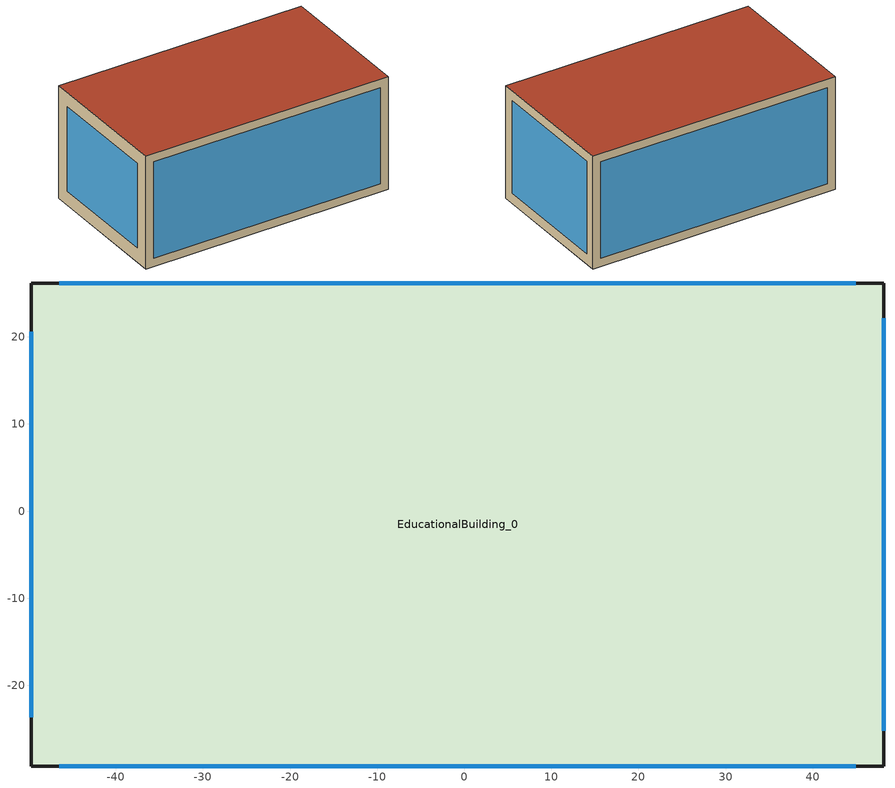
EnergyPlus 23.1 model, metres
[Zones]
EducationalBuilding_0
 floor outside (90.1-2019 Nonresidential CZ 0 Exterior Floor (Mass)): -49.73,-29.26 -49.73,26.18 48.18,26.18 48.18,-29.26 z0
 wall outside (90.1-2019 Nonresidential CZ 0 Exterior Wall (Mass)): -49.73,-29.26 48.18,-29.26 48.18,26.18 -49.73,26.18 -49.73,-29.26 z0:44.83
 window (90.1-2019 Residential CZ 8 Glazing (Metal Framing (Curtain Wall)): -46.51,-29.26 44.96,-29.26 / 44.96,26.18 -46.51,26.18 z3.22:41.61; 48.18,-25.22 48.18,22.14 z4.04:40.78; -49.73,20.61 -49.73,-23.68 z5.58:39.25
 roof outside (90.1-2019 Nonresidential CZ 0 Exterior Roof (Mass)): -49.73,-29.26 48.18,-29.26 48.18,26.18 -49.73,26.18 z44.83
[Site:GroundTemperature:BuildingSurface]
18, 18, 18, 18, 18, 18, 18, 18, 18, 18, 18, 18
[Site:GroundReflectance]
0.2, 0.2, 0.2, 0.2, 0.2, 0.2, 0.2, 0.2, 0.2, 0.2, 0.2, 0.2
[Site:GroundReflectance:SnowModifier]
1, 1
[Site:WeatherStation]
Wind Sensor Height Above Ground {m}=10; Wind Speed Profile Exponent=0.22; Wind Speed Profile Boundary Layer Thickness {m}=370; Air Temperature Sensor Height Above Ground {m}=1.5
[SizingPeriod:WeatherFileConditionType] Use Weather File Daylight Saving Period=No; Use Weather File Rain and Snow Indicators=No
Name | Period Selection | Day Type
Extreme Summer Weather Period for Design | SummerExtreme | SummerDesignDay
Extreme Winter Weather Period for Design | WinterExtreme | WinterDesignDay
[Building]
Building: North Axis {deg}=0; Terrain=Suburbs; Loads Convergence Tolerance Value=0.04; Temperature Convergence Tolerance Value {deltaC}=0.25; Solar Distribution=FullExterior; Maximum Number of Warmup Days=30; Minimum Number of Warmup Days=7
[Construction]
90.1-2019 Nonresidential CZ 0 Exterior Wall (Mass): Stucco_0.025_90.1-2019 Nonresidential CZ 0 Exterior Wall (Mass), Concrete_0.203_90.1-2019 Nonresidential CZ 0 Exterior Wall (Mass), Mineral Wool_0.006340168156952033_90.1-2019 Nonresidential CZ 0 Exterior Wall (Mass), Plaster_0.013_90.1-2019 Nonresidential CZ 0 Exterior Wall (Mass)
90.1-2019 Nonresidential CZ 0 Exterior Floor (Mass): Stucco_0.025_90.1-2019 Nonresidential CZ 0 Exterior Floor (Mass), Mineral Wool_0.005244967487677573_90.1-2019 Nonresidential CZ 0 Exterior Floor (Mass), Concrete_0.102_90.1-2019 Nonresidential CZ 0 Exterior Floor (Mass), Carpet_0.02_90.1-2019 Nonresidential CZ 0 Exterior Floor (Mass)
90.1-2019 Nonresidential CZ 0 Exterior Roof (Mass): Vaporpermeable Felt_0.003_90.1-2019 Nonresidential CZ 0 Exterior Roof (Mass), XPS Board_0.14713995500631277_90.1-2019 Nonresidential CZ 0 Exterior Roof (Mass), Concrete_0.203_90.1-2019 Nonresidential CZ 0 Exterior Roof (Mass), Acoustic Tile_0.005_90.1-2019 Nonresidential CZ 0 Exterior Roof (Mass)
90.1-2019 Residential CZ 8 Glazing (Metal Framing (Curtain Wall): 90.1-2019 Residential CZ 8 Glazing (Metal Framing (Curtain Wall)Window
[Material]
Stucco_0.025_90.1-2019 Nonresidential CZ 0 Exterior Wall (Mass): Roughness=Smooth; @90.1-2019 Nonresidential CZ 0 Exterior Wall (Mass):Stucco-Thickness@ [m]=0.025; @90.1-2019 Nonresidential CZ 0 Exterior Wall (Mass):Stucco-Conductivity@ [W/m-K]=0.72; @90.1-2019 Nonresidential CZ 0 Exterior Wall (Mass):Stucco-Density@ [kg/m3]=1856; @90.1-2019 Nonresidential CZ 0 Exterior Wall (Mass):Stucco-SpecificHeat@ [J/kg-K]=840; @90.1-2019 Nonresidential CZ 0 Exterior Wall (Mass):Stucco-ThermalEmittance@=0.9; @90.1-2019 Nonresidential CZ 0 Exterior Wall (Mass):Stucco-SolarAbsorptance@=0.7; @90.1-2019 Nonresidential CZ 0 Exterior Wall (Mass):Stucco-VisibleAbsorptance@=0.7
Concrete_0.203_90.1-2019 Nonresidential CZ 0 Exterior Wall (Mass): Roughness=Rough; @90.1-2019 Nonresidential CZ 0 Exterior Wall (Mass):Concrete-Thickness@ [m]=0.203; @90.1-2019 Nonresidential CZ 0 Exterior Wall (Mass):Concrete-Conductivity@ [W/m-K]=2; @90.1-2019 Nonresidential CZ 0 Exterior Wall (Mass):Concrete-Density@ [kg/m3]=2400; @90.1-2019 Nonresidential CZ 0 Exterior Wall (Mass):Concrete-SpecificHeat@ [J/kg-K]=950; @90.1-2019 Nonresidential CZ 0 Exterior Wall (Mass):Concrete-ThermalEmittance@=0.9; @90.1-2019 Nonresidential CZ 0 Exterior Wall (Mass):Concrete-SolarAbsorptance@=0.7; @90.1-2019 Nonresidential CZ 0 Exterior Wall (Mass):Concrete-VisibleAbsorptance@=0.7
Mineral Wool_0.006340168156952033_90.1-2019 Nonresidential CZ 0 Exterior Wall (Mass): Roughness=Rough; @90.1-2019 Nonresidential CZ 0 Exterior Wall (Mass):Mineral Wool-Thickness@ [m]=0.00634017; @90.1-2019 Nonresidential CZ 0 Exterior Wall (Mass):Mineral Wool-Conductivity@ [W/m-K]=0.041; @90.1-2019 Nonresidential CZ 0 Exterior Wall (Mass):Mineral Wool-Density@ [kg/m3]=155; @90.1-2019 Nonresidential CZ 0 Exterior Wall (Mass):Mineral Wool-SpecificHeat@ [J/kg-K]=1130; @90.1-2019 Nonresidential CZ 0 Exterior Wall (Mass):Mineral Wool-ThermalEmittance@=0.9; @90.1-2019 Nonresidential CZ 0 Exterior Wall (Mass):Mineral Wool-SolarAbsorptance@=0.7; @90.1-2019 Nonresidential CZ 0 Exterior Wall (Mass):Mineral Wool-VisibleAbsorptance@=0.7
Plaster_0.013_90.1-2019 Nonresidential CZ 0 Exterior Wall (Mass): Roughness=Rough; @90.1-2019 Nonresidential CZ 0 Exterior Wall (Mass):Plaster-Thickness@ [m]=0.013; @90.1-2019 Nonresidential CZ 0 Exterior Wall (Mass):Plaster-Conductivity@ [W/m-K]=1; @90.1-2019 Nonresidential CZ 0 Exterior Wall (Mass):Plaster-Density@ [kg/m3]=2000; @90.1-2019 Nonresidential CZ 0 Exterior Wall (Mass):Plaster-SpecificHeat@ [J/kg-K]=1130; @90.1-2019 Nonresidential CZ 0 Exterior Wall (Mass):Plaster-ThermalEmittance@=0.9; @90.1-2019 Nonresidential CZ 0 Exterior Wall (Mass):Plaster-SolarAbsorptance@=0.7; @90.1-2019 Nonresidential CZ 0 Exterior Wall (Mass):Plaster-VisibleAbsorptance@=0.7
Stucco_0.025_90.1-2019 Nonresidential CZ 0 Exterior Floor (Mass): Roughness=Smooth; @90.1-2019 Nonresidential CZ 0 Exterior Floor (Mass):Stucco-Thickness@ [m]=0.025; @90.1-2019 Nonresidential CZ 0 Exterior Floor (Mass):Stucco-Conductivity@ [W/m-K]=0.72; @90.1-2019 Nonresidential CZ 0 Exterior Floor (Mass):Stucco-Density@ [kg/m3]=1856; @90.1-2019 Nonresidential CZ 0 Exterior Floor (Mass):Stucco-SpecificHeat@ [J/kg-K]=840; @90.1-2019 Nonresidential CZ 0 Exterior Floor (Mass):Stucco-ThermalEmittance@=0.9; @90.1-2019 Nonresidential CZ 0 Exterior Floor (Mass):Stucco-SolarAbsorptance@=0.7; @90.1-2019 Nonresidential CZ 0 Exterior Floor (Mass):Stucco-VisibleAbsorptance@=0.7
Mineral Wool_0.005244967487677573_90.1-2019 Nonresidential CZ 0 Exterior Floor (Mass): Roughness=Rough; @90.1-2019 Nonresidential CZ 0 Exterior Floor (Mass):Mineral Wool-Thickness@ [m]=0.00524497; @90.1-2019 Nonresidential CZ 0 Exterior Floor (Mass):Mineral Wool-Conductivity@ [W/m-K]=0.041; @90.1-2019 Nonresidential CZ 0 Exterior Floor (Mass):Mineral Wool-Density@ [kg/m3]=155; @90.1-2019 Nonresidential CZ 0 Exterior Floor (Mass):Mineral Wool-SpecificHeat@ [J/kg-K]=1130; @90.1-2019 Nonresidential CZ 0 Exterior Floor (Mass):Mineral Wool-ThermalEmittance@=0.9; @90.1-2019 Nonresidential CZ 0 Exterior Floor (Mass):Mineral Wool-SolarAbsorptance@=0.7; @90.1-2019 Nonresidential CZ 0 Exterior Floor (Mass):Mineral Wool-VisibleAbsorptance@=0.7
Concrete_0.102_90.1-2019 Nonresidential CZ 0 Exterior Floor (Mass): Roughness=Rough; @90.1-2019 Nonresidential CZ 0 Exterior Floor (Mass):Concrete-Thickness@ [m]=0.102; @90.1-2019 Nonresidential CZ 0 Exterior Floor (Mass):Concrete-Conductivity@ [W/m-K]=2; @90.1-2019 Nonresidential CZ 0 Exterior Floor (Mass):Concrete-Density@ [kg/m3]=2400; @90.1-2019 Nonresidential CZ 0 Exterior Floor (Mass):Concrete-SpecificHeat@ [J/kg-K]=950; @90.1-2019 Nonresidential CZ 0 Exterior Floor (Mass):Concrete-ThermalEmittance@=0.9; @90.1-2019 Nonresidential CZ 0 Exterior Floor (Mass):Concrete-SolarAbsorptance@=0.7; @90.1-2019 Nonresidential CZ 0 Exterior Floor (Mass):Concrete-VisibleAbsorptance@=0.7
Carpet_0.02_90.1-2019 Nonresidential CZ 0 Exterior Floor (Mass): Roughness=MediumRough; @90.1-2019 Nonresidential CZ 0 Exterior Floor (Mass):Carpet-Thickness@ [m]=0.02; @90.1-2019 Nonresidential CZ 0 Exterior Floor (Mass):Carpet-Conductivity@ [W/m-K]=0.06; @90.1-2019 Nonresidential CZ 0 Exterior Floor (Mass):Carpet-Density@ [kg/m3]=288; @90.1-2019 Nonresidential CZ 0 Exterior Floor (Mass):Carpet-SpecificHeat@ [J/kg-K]=1380; @90.1-2019 Nonresidential CZ 0 Exterior Floor (Mass):Carpet-ThermalEmittance@=0.9; @90.1-2019 Nonresidential CZ 0 Exterior Floor (Mass):Carpet-SolarAbsorptance@=0.7; @90.1-2019 Nonresidential CZ 0 Exterior Floor (Mass):Carpet-VisibleAbsorptance@=0.7
Vaporpermeable Felt_0.003_90.1-2019 Nonresidential CZ 0 Exterior Roof (Mass): Roughness=Rough; @90.1-2019 Nonresidential CZ 0 Exterior Roof (Mass):Vaporpermeable Felt-Thickness@ [m]=0.003; @90.1-2019 Nonresidential CZ 0 Exterior Roof (Mass):Vaporpermeable Felt-Conductivity@ [W/m-K]=0.909091; @90.1-2019 Nonresidential CZ 0 Exterior Roof (Mass):Vaporpermeable Felt-Density@ [kg/m3]=0.5; @90.1-2019 Nonresidential CZ 0 Exterior Roof (Mass):Vaporpermeable Felt-SpecificHeat@ [J/kg-K]=1800; @90.1-2019 Nonresidential CZ 0 Exterior Roof (Mass):Vaporpermeable Felt-ThermalEmittance@=0.9; @90.1-2019 Nonresidential CZ 0 Exterior Roof (Mass):Vaporpermeable Felt-SolarAbsorptance@=0.7; @90.1-2019 Nonresidential CZ 0 Exterior Roof (Mass):Vaporpermeable Felt-VisibleAbsorptance@=0.7
XPS Board_0.14713995500631277_90.1-2019 Nonresidential CZ 0 Exterior Roof (Mass): Roughness=Rough; @90.1-2019 Nonresidential CZ 0 Exterior Roof (Mass):XPS Board-Thickness@ [m]=0.14714; @90.1-2019 Nonresidential CZ 0 Exterior Roof (Mass):XPS Board-Conductivity@ [W/m-K]=0.034; @90.1-2019 Nonresidential CZ 0 Exterior Roof (Mass):XPS Board-Density@ [kg/m3]=35; @90.1-2019 Nonresidential CZ 0 Exterior Roof (Mass):XPS Board-SpecificHeat@ [J/kg-K]=1400; @90.1-2019 Nonresidential CZ 0 Exterior Roof (Mass):XPS Board-ThermalEmittance@=0.9; @90.1-2019 Nonresidential CZ 0 Exterior Roof (Mass):XPS Board-SolarAbsorptance@=0.7; @90.1-2019 Nonresidential CZ 0 Exterior Roof (Mass):XPS Board-VisibleAbsorptance@=0.7
Concrete_0.203_90.1-2019 Nonresidential CZ 0 Exterior Roof (Mass): Roughness=Rough; @90.1-2019 Nonresidential CZ 0 Exterior Roof (Mass):Concrete-Thickness@ [m]=0.203; @90.1-2019 Nonresidential CZ 0 Exterior Roof (Mass):Concrete-Conductivity@ [W/m-K]=2; @90.1-2019 Nonresidential CZ 0 Exterior Roof (Mass):Concrete-Density@ [kg/m3]=2400; @90.1-2019 Nonresidential CZ 0 Exterior Roof (Mass):Concrete-SpecificHeat@ [J/kg-K]=950; @90.1-2019 Nonresidential CZ 0 Exterior Roof (Mass):Concrete-ThermalEmittance@=0.9; @90.1-2019 Nonresidential CZ 0 Exterior Roof (Mass):Concrete-SolarAbsorptance@=0.7; @90.1-2019 Nonresidential CZ 0 Exterior Roof (Mass):Concrete-VisibleAbsorptance@=0.7
Acoustic Tile_0.005_90.1-2019 Nonresidential CZ 0 Exterior Roof (Mass): Roughness=MediumSmooth; @90.1-2019 Nonresidential CZ 0 Exterior Roof (Mass):Acoustic Tile-Thickness@ [m]=0.005; @90.1-2019 Nonresidential CZ 0 Exterior Roof (Mass):Acoustic Tile-Conductivity@ [W/m-K]=0.06; @90.1-2019 Nonresidential CZ 0 Exterior Roof (Mass):Acoustic Tile-Density@ [kg/m3]=368; @90.1-2019 Nonresidential CZ 0 Exterior Roof (Mass):Acoustic Tile-SpecificHeat@ [J/kg-K]=590; @90.1-2019 Nonresidential CZ 0 Exterior Roof (Mass):Acoustic Tile-ThermalEmittance@=0.9; @90.1-2019 Nonresidential CZ 0 Exterior Roof (Mass):Acoustic Tile-SolarAbsorptance@=0.7; @90.1-2019 Nonresidential CZ 0 Exterior Roof (Mass):Acoustic Tile-VisibleAbsorptance@=0.7
[WindowMaterial:SimpleGlazingSystem]
90.1-2019 Residential CZ 8 Glazing (Metal Framing (Curtain Wall)Window: @90.1-2019 Residential CZ 8 Glazing (Metal Framing (Curtain Wall)-UValue@=1.47635; @90.1-2019 Residential CZ 8 Glazing (Metal Framing (Curtain Wall)-SolarHeatGainCoefficient@=0.4; @90.1-2019 Residential CZ 8 Glazing (Metal Framing (Curtain Wall)-VisibleTransmittance@=0.44
[WindowMaterial:Shade] Solar Reflectance=0.69; Visible reflectance=0.69; Thermal Hemispherical Emissivity=0.9; Infrared Transmittance=0; Top opening multiplier=1; Bottom opening multiplier=1; Left-side opening multiplier=1; Right-side opening multiplier=1; Air flow permeability=0
EducationalBuilding_0:f0:w0_Shade: @EducationalBuilding_0:f0:w0-ShadingSystemTransmittanceSolar@=0.3; @EducationalBuilding_0:f0:w0-ShadingSystemTransmittanceVisible@=0.3; @EducationalBuilding_0:f0:w0-ShadingThickness@ [m]=0.003; @EducationalBuilding_0:f0:w0-ShadingConductivity@ [W/m-K]=0.1; @EducationalBuilding_0:f0:w0-ShadeGlassDistance@ [m]=0.05
EducationalBuilding_0:f1:w0_Shade: @EducationalBuilding_0:f1:w0-ShadingSystemTransmittanceSolar@=0.3; @EducationalBuilding_0:f1:w0-ShadingSystemTransmittanceVisible@=0.3; @EducationalBuilding_0:f1:w0-ShadingThickness@ [m]=0.003; @EducationalBuilding_0:f1:w0-ShadingConductivity@ [W/m-K]=0.1; @EducationalBuilding_0:f1:w0-ShadeGlassDistance@ [m]=0.05
EducationalBuilding_0:f2:w0_Shade: @EducationalBuilding_0:f2:w0-ShadingSystemTransmittanceSolar@=0.3; @EducationalBuilding_0:f2:w0-ShadingSystemTransmittanceVisible@=0.3; @EducationalBuilding_0:f2:w0-ShadingThickness@ [m]=0.003; @EducationalBuilding_0:f2:w0-ShadingConductivity@ [W/m-K]=0.1; @EducationalBuilding_0:f2:w0-ShadeGlassDistance@ [m]=0.05
EducationalBuilding_0:f3:w0_Shade: @EducationalBuilding_0:f3:w0-ShadingSystemTransmittanceSolar@=0.3; @EducationalBuilding_0:f3:w0-ShadingSystemTransmittanceVisible@=0.3; @EducationalBuilding_0:f3:w0-ShadingThickness@ [m]=0.003; @EducationalBuilding_0:f3:w0-ShadingConductivity@ [W/m-K]=0.1; @EducationalBuilding_0:f3:w0-ShadeGlassDistance@ [m]=0.05
[EnergyManagementSystem:Sensor] Output:Variable Index Key=Environment
Name | Output:Variable
OutdoorTemp | Site Outdoor Air Drybulb Temperature
OutdoorRelHumid | Site Outdoor Air Relative Humidity
[Zone]
EducationalBuilding_0: Rotation [deg]=0; Type=1; Multiplier=1; Volume [m3]=243364; Area [m2]=5429.08; Zone Inside Convection Algorithm=TARP; Zone Outside Convection Algorithm=DOE-2
[People]
People EducationalBuilding_0: Zone or ZoneList=EducationalBuilding_0; OccupancySchedule=8am-6pm Weekdays; Number of People Calculation Method=People/Area; PeopleDensity [person/m2]=0.2; Fraction Radiant=0.3; Sensible Heat Fraction=AUTOCALCULATE; Activity Level Schedule=EducationalBuilding_0PeopleActivity; Carbon Dioxide Generation Rate [m3/s-W]=3.82E-08; Enable ASHRAE 55 Comfort Warnings=No; Mean Radiant Temperature Calculation Type=ZoneAveraged; Work Efficiency Schedule=EducationalBuilding_0WorkEfficiency; Clothing Insulation Calculation Method=DynamicClothingModelASHRAE55; Air Velocity Schedule=AirSpeed 0; Thermal Comfort Model 1 Type=AdaptiveASH55; Thermal Comfort Model 2 Type=Pierce; Thermal Comfort Model 3 Type=Fanger
[ElectricEquipment]
EducationalBuilding_0 Equipment: Zone or ZoneList=EducationalBuilding_0; EquipmentAvailibilitySchedule=NECB-D-Electric-Equipment; Design Level Calculation Method=Watts/Area; EquipmentPowerDensity [W/m2]=15; Fraction Latent=0; Fraction Radiant=.2; Fraction Lost=0
[Lights]
EducationalBuilding_0 General lighting: Zone or ZoneList=EducationalBuilding_0; LightsAvailibilitySchedule=NECB-D-Lighting; Design Level Calculation Method=Watts/Area; LightingPowerDensity [W/m2]=11; Return Air Fraction=0; Fraction Radiant=.42; Fraction Visible=.18; Fraction Replaceable=1
[Daylighting:Controls]
EducationalBuilding_0_DaylCtrl: Zone=EducationalBuilding_0; Daylighting Method=SplitFlux; @EducationalBuilding_0-LightsAvailibilitySchedule@=NECB-D-Lighting; Lighting control type { 1 = continuous,2 = stepped,3 = continuous / off}=Stepped; Minimum Input Power Fraction for Continuous Dimming Control=0.1; Minimum Light Output Fraction for Continuous Dimming Control=0.1; Number of Stepped Control Steps=3; Probability Lighting will be Reset When Needed in Manual Stepped Control=1; Maximum Allowable Discomfort Glare Index=22; Daylighting Reference Point 1=EducationalBuilding_0_DaylCtrlRefPt1; Fraction of Zone Controlled by Reference Point 1=1; @EducationalBuilding_0-IlluminanceSetpoint@ [lux at Reference Point 1]=500
[ZoneInfiltration:DesignFlowRate]
EducationalBuilding_0Infiltration: Zone or ZoneList=EducationalBuilding_0; Schedule=On; Design Flow Rate Calculation Method=Flow/ExteriorArea; Flow per Exterior Surface Area [m3/s-m2]=0.00102413; @EducationalBuilding_0-InfiltrationConstantCoefficient@=1; @EducationalBuilding_0-InfiltrationTemperatureCoefficient@=0; @EducationalBuilding_0-InfiltrationWindVelocityCoefficient@=0; @EducationalBuilding_0-InfiltrationWindVelocitySquaredCoefficient@=0
[WindowShadingControl] Zone=EducationalBuilding_0; Shading type=ExteriorShade; Shading control is scheduled=Yes; Glare control is active=No; Type of slat angle control=FixedSlatAngle; Setpoint 2=0; Daylighting Control Object=EducationalBuilding_0_DaylCtrl; Multiple Surface Control Type=Sequential
EducationalBuilding_0:f0:w0_ShadingControl: @EducationalBuilding_0:f0:w0-ShadingControlType@=OnIfHighSolarOnWindow; @EducationalBuilding_0:f0:w0-ShadingSystemAvailibilitySchedule@=AllOn; @EducationalBuilding_0:f0:w0-ShadingSystemSetPoint@=130; Material name of shading device=EducationalBuilding_0:f0:w0_Shade; Fenestration Surface 1=EducationalBuilding_0:f0:w0
EducationalBuilding_0:f1:w0_ShadingControl: Material name of shading device=EducationalBuilding_0:f1:w0_Shade; Fenestration Surface 1=EducationalBuilding_0:f1:w0; @EducationalBuilding_0:f1:w0-ShadingControlType@=OnIfHighSolarOnWindow; @EducationalBuilding_0:f1:w0-ShadingSystemAvailibilitySchedule@=AllOn; @EducationalBuilding_0:f1:w0-ShadingSystemSetPoint@=130
EducationalBuilding_0:f2:w0_ShadingControl: Material name of shading device=EducationalBuilding_0:f2:w0_Shade; Fenestration Surface 1=EducationalBuilding_0:f2:w0; @EducationalBuilding_0:f2:w0-ShadingControlType@=OnIfHighSolarOnWindow; @EducationalBuilding_0:f2:w0-ShadingSystemAvailibilitySchedule@=AllOn; @EducationalBuilding_0:f2:w0-ShadingSystemSetPoint@=130
EducationalBuilding_0:f3:w0_ShadingControl: Material name of shading device=EducationalBuilding_0:f3:w0_Shade; Fenestration Surface 1=EducationalBuilding_0:f3:w0; @EducationalBuilding_0:f3:w0-ShadingControlType@=OnIfHighSolarOnWindow; @EducationalBuilding_0:f3:w0-ShadingSystemAvailibilitySchedule@=AllOn; @EducationalBuilding_0:f3:w0-ShadingSystemSetPoint@=130
[Zone equipment]
EducationalBuilding_0: EducationalBuilding_0 Ideal Loads Air
[ZoneHVAC:IdealLoadsAirSystem]
EducationalBuilding_0 Ideal Loads Air: Maximum Heating Supply Air Temperature {C}=35; Minimum Cooling Supply Air Temperature {C}=12; Maximum Heating Supply Air Humidity Ratio {kgWater/kgDryAir}=0.01; Minimum Cooling Supply Air Humidity Ratio {kgWater/kgDryAir}=0.008; Heating Limit=LimitFlowRateAndCapacity; MaximumHeatingAirFlowRate [m3/s]=Autosize; MaximumSensibleHeatingCapacity [W]=Autosize; Cooling Limit=LimitFlowRateAndCapacity; MaximumCoolingAirFlowRate [m3/s]=Autosize; MaximumTotalCoolingCapacity [W]=Autosize; HeatingAvailabilitySchedule=Off; CoolingAvailabilitySchedule=AllOn; Dehumidification Control Type=Humidistat; Humidification Control Type=Humidistat; Design Specification Outdoor Air Object=EducationalBuilding_0MinFreshAir; Demand Controlled Ventilation Type=OccupancySchedule; Outdoor Air Economizer Type=NoEconomizer; Heat Recovery Type=None; SensibleHeatRecoveryEffectiveness=0.7; LatentHeatRecoveryEffectiveness=0.65
[Sizing:Zone]
EducationalBuilding_0: Zone Cooling Design Supply Air Temperature Input Method=SupplyAirTemperature; Zone Cooling Design Supply Air Temperature {C}=12; Zone Heating Design Supply Air Temperature Input Method=SupplyAirTemperature; Zone Heating Design Supply Air Temperature {C}=35; Zone Cooling Design Supply Air Humidity Ratio {kgWater/kgDryAir}=0.009; Zone Heating Design Supply Air Humidity Ratio {kgWater/kgDryAir}=0.004; Design Specification Outdoor Air Object=EducationalBuilding_0MinFreshAir; Zone Heating Sizing Factor=1.15; Zone Cooling Sizing Factor=1.15; Cooling Design Air Flow Method=DesignDay; Heating Design Air Flow Method=DesignDay
[ZoneControl:Thermostat]
EducationalBuilding_0 Thermostat: Zone or ZoneList=EducationalBuilding_0; Control Type Schedule=EducationalBuilding_0_ZoneControlTypeSched; Control 1=Dual Setpoint - Zone EducationalBuilding_0
[ThermostatSetpoint:DualSetpoint]
Dual Setpoint - Zone EducationalBuilding_0: Heating Setpoint Temperature Schedule=EducationalBuilding_0Heating_SP_Sch; Cooling Setpoint Temperature Schedule=EducationalBuilding_0Cooling_SP_Sch
[DesignSpecification:OutdoorAir]
EducationalBuilding_0MinFreshAir: Outdoor Air Method=Sum; @EducationalBuilding_0-MinFreshAirPerson@ [m3/s-person]=0.01; @EducationalBuilding_0-MinFreshAirArea@ [m3/s-m2]=0.000304802; MechVentSchedule=AllOn
[Schedule:Constant]
On; AllOn: 1
Off; AirSpeed 0: 0
EducationalBuilding_0PeopleActivity: Any Number, 125.28
EducationalBuilding_0WorkEfficiency: Any Number, 0
EducationalBuilding_0Heating_SP_Sch: 22.5
EducationalBuilding_0Cooling_SP_Sch: 25.5
EducationalBuilding_0_ZoneControlTypeSched: 4
[Schedule:Day:Hourly]
7a6b3b01-0a78-4130-827f-2925af7103cd: Fraction, 0, 0, 0, 0, 0, 0, 0, 0, 0, 0, 0, 0, 0, 0, 0, 0, 0, 0, 0, 0, 0, 0, 0, 0
e32398b0-b9d1-41ea-9d22-7d7a1fe36ea4: Fraction, 0, 0, 0, 0, 0, 0, 0, 0, 1, 1, 1, 1, 1, 1, 1, 1, 1, 1, 0, 0, 0, 0, 0, 0
79f6dca9-5fe9-478a-bde9-12d42f6e605d: Fraction, 0.05, 0.05, 0.05, 0.05, 0.05, 0.05, 0.05, 0.05, 0.05, 0.05, 0.05, 0.05, 0.05, 0.05, 0.05, 0.05, 0.05, 0.05, 0.05, 0.05, 0.05, 0.05, 0.05, 0.05
03f89016-f015-4308-9cd2-91c3df1526ea: Fraction, 0.05, 0.05, 0.05, 0.05, 0.05, 0.05, 0.05, 0.05, 0.3, 0.9, 0.9, 0.9, 0.9, 0.9, 0.9, 0.9, 0.7, 0.5, 0.5, 0.7, 0.7, 0.7, 0.3, 0.05
[Schedule:Year]
8am-6pm Weekdays: Fraction, 8am-6pm Weekdays_0, 1, 1, 12, 31
NECB-D-Lighting: Fraction, NECB-D-Lighting_0, 1, 1, 1, 7, NECB-D-Lighting_1, 1, 8, 1, 14, NECB-D-Lighting_2, 1, 15, 1, 21, NECB-D-Lighting_3, 1, 22, 1, 28, NECB-D-Lighting_4, 1, 29, 2, 4, NECB-D-Lighting_5, 2, 5, 2, 11, NECB-D-Lighting_6, 2, 12, 2, 18, NECB-D-Lighting_7, 2, 19, 2, 25, NECB-D-Lighting_8, 2, 26, 3, 4, NECB-D-Lighting_9, 3, 5, 3, 11, NECB-D-Lighting_10, 3, 12, 3, 18, NECB-D-Lighting_11, 3, 19, 3, 25, NECB-D-Lighting_12, 3, 26, 4, 1, NECB-D-Lighting_13, 4, 2, 4, 8, NECB-D-Lighting_14, 4, 9, 4, 15, NECB-D-Lighting_15, 4, 16, 4, 22, NECB-D-Lighting_16, 4, 23, 4, 29, NECB-D-Lighting_17, 4, 30, 5, 6, NECB-D-Lighting_18, 5, 7, 5, 13, NECB-D-Lighting_19, 5, 14, 5, 20, NECB-D-Lighting_20, 5, 21, 5, 27, NECB-D-Lighting_21, 5, 28, 6, 3, NECB-D-Lighting_22, 6, 4, 6, 10, NECB-D-Lighting_23, 6, 11, 6, 17, NECB-D-Lighting_24, 6, 18, 6, 24, NECB-D-Lighting_25, 6, 25, 7, 1, NECB-D-Lighting_26, 7, 2, 7, 8, NECB-D-Lighting_27, 7, 9, 7, 15, NECB-D-Lighting_28, 7, 16, 7, 22, NECB-D-Lighting_29, 7, 23, 7, 29, NECB-D-Lighting_30, 7, 30, 8, 5, NECB-D-Lighting_31, 8, 6, 8, 12, NECB-D-Lighting_32, 8, 13, 8, 19, NECB-D-Lighting_33, 8, 20, 8, 26, NECB-D-Lighting_34, 8, 27, 9, 2, NECB-D-Lighting_35, 9, 3, 9, 9, NECB-D-Lighting_36, 9, 10, 9, 16, NECB-D-Lighting_37, 9, 17, 9, 23, NECB-D-Lighting_38, 9, 24, 9, 30, NECB-D-Lighting_39, 10, 1, 10, 7, NECB-D-Lighting_40, 10, 8, 10, 14, NECB-D-Lighting_41, 10, 15, 10, 21, NECB-D-Lighting_42, 10, 22, 10, 28, NECB-D-Lighting_43, 10, 29, 11, 4, NECB-D-Lighting_44, 11, 5, 11, 11, NECB-D-Lighting_45, 11, 12, 11, 18, NECB-D-Lighting_46, 11, 19, 11, 25, NECB-D-Lighting_47, 11, 26, 12, 2, NECB-D-Lighting_48, 12, 3, 12, 9, NECB-D-Lighting_49, 12, 10, 12, 16, NECB-D-Lighting_50, 12, 17, 12, 23, NECB-D-Lighting_51, 12, 24, 12, 30, NECB-D-Lighting_52, 12, 31, 12, 31
NECB-D-Electric-Equipment: Fraction, NECB-D-Electric-Equipment_0, 1, 1, 1, 7, NECB-D-Electric-Equipment_1, 1, 8, 1, 14, NECB-D-Electric-Equipment_2, 1, 15, 1, 21, NECB-D-Electric-Equipment_3, 1, 22, 1, 28, NECB-D-Electric-Equipment_4, 1, 29, 2, 4, NECB-D-Electric-Equipment_5, 2, 5, 2, 11, NECB-D-Electric-Equipment_6, 2, 12, 2, 18, NECB-D-Electric-Equipment_7, 2, 19, 2, 25, NECB-D-Electric-Equipment_8, 2, 26, 3, 4, NECB-D-Electric-Equipment_9, 3, 5, 3, 11, NECB-D-Electric-Equipment_10, 3, 12, 3, 18, NECB-D-Electric-Equipment_11, 3, 19, 3, 25, NECB-D-Electric-Equipment_12, 3, 26, 4, 1, NECB-D-Electric-Equipment_13, 4, 2, 4, 8, NECB-D-Electric-Equipment_14, 4, 9, 4, 15, NECB-D-Electric-Equipment_15, 4, 16, 4, 22, NECB-D-Electric-Equipment_16, 4, 23, 4, 29, NECB-D-Electric-Equipment_17, 4, 30, 5, 6, NECB-D-Electric-Equipment_18, 5, 7, 5, 13, NECB-D-Electric-Equipment_19, 5, 14, 5, 20, NECB-D-Electric-Equipment_20, 5, 21, 5, 27, NECB-D-Electric-Equipment_21, 5, 28, 6, 3, NECB-D-Electric-Equipment_22, 6, 4, 6, 10, NECB-D-Electric-Equipment_23, 6, 11, 6, 17, NECB-D-Electric-Equipment_24, 6, 18, 6, 24, NECB-D-Electric-Equipment_25, 6, 25, 7, 1, NECB-D-Electric-Equipment_26, 7, 2, 7, 8, NECB-D-Electric-Equipment_27, 7, 9, 7, 15, NECB-D-Electric-Equipment_28, 7, 16, 7, 22, NECB-D-Electric-Equipment_29, 7, 23, 7, 29, NECB-D-Electric-Equipment_30, 7, 30, 8, 5, NECB-D-Electric-Equipment_31, 8, 6, 8, 12, NECB-D-Electric-Equipment_32, 8, 13, 8, 19, NECB-D-Electric-Equipment_33, 8, 20, 8, 26, NECB-D-Electric-Equipment_34, 8, 27, 9, 2, NECB-D-Electric-Equipment_35, 9, 3, 9, 9, NECB-D-Electric-Equipment_36, 9, 10, 9, 16, NECB-D-Electric-Equipment_37, 9, 17, 9, 23, NECB-D-Electric-Equipment_38, 9, 24, 9, 30, NECB-D-Electric-Equipment_39, 10, 1, 10, 7, NECB-D-Electric-Equipment_40, 10, 8, 10, 14, NECB-D-Electric-Equipment_41, 10, 15, 10, 21, NECB-D-Electric-Equipment_42, 10, 22, 10, 28, NECB-D-Electric-Equipment_43, 10, 29, 11, 4, NECB-D-Electric-Equipment_44, 11, 5, 11, 11, NECB-D-Electric-Equipment_45, 11, 12, 11, 18, NECB-D-Electric-Equipment_46, 11, 19, 11, 25, NECB-D-Electric-Equipment_47, 11, 26, 12, 2, NECB-D-Electric-Equipment_48, 12, 3, 12, 9, NECB-D-Electric-Equipment_49, 12, 10, 12, 16, NECB-D-Electric-Equipment_50, 12, 17, 12, 23, NECB-D-Electric-Equipment_51, 12, 24, 12, 30, NECB-D-Electric-Equipment_52, 12, 31, 12, 31
[Schedule:Week:Daily]
8am-6pm Weekdays_0: 7a6b3b01-0a78-4130-827f-2925af7103cd, e32398b0-b9d1-41ea-9d22-7d7a1fe36ea4, e32398b0-b9d1-41ea-9d22-7d7a1fe36ea4, e32398b0-b9d1-41ea-9d22-7d7a1fe36ea4, e32398b0-b9d1-41ea-9d22-7d7a1fe36ea4, e32398b0-b9d1-41ea-9d22-7d7a1fe36ea4, 7a6b3b01-0a78-4130-827f-2925af7103cd, 7a6b3b01-0a78-4130-827f-2925af7103cd, 7a6b3b01-0a78-4130-827f-2925af7103cd, 7a6b3b01-0a78-4130-827f-2925af7103cd, 7a6b3b01-0a78-4130-827f-2925af7103cd, 7a6b3b01-0a78-4130-827f-2925af7103cd
NECB-D-Lighting_0; NECB-D-Lighting_1; NECB-D-Lighting_2; NECB-D-Lighting_3; NECB-D-Lighting_4; NECB-D-Lighting_5; NECB-D-Lighting_6; NECB-D-Lighting_7; NECB-D-Lighting_8; NECB-D-Lighting_9; NECB-D-Lighting_10; NECB-D-Lighting_11; NECB-D-Lighting_12; NECB-D-Lighting_13; NECB-D-Lighting_14; NECB-D-Lighting_15; NECB-D-Lighting_16; NECB-D-Lighting_17; NECB-D-Lighting_18; NECB-D-Lighting_19; NECB-D-Lighting_20; NECB-D-Lighting_21; NECB-D-Lighting_22; NECB-D-Lighting_23; NECB-D-Lighting_24; NECB-D-Lighting_25; NECB-D-Lighting_26; NECB-D-Lighting_27; NECB-D-Lighting_28; NECB-D-Lighting_29; NECB-D-Lighting_30; NECB-D-Lighting_31; NECB-D-Lighting_32; NECB-D-Lighting_33; NECB-D-Lighting_34; NECB-D-Lighting_35; NECB-D-Lighting_36; NECB-D-Lighting_37; NECB-D-Lighting_38; NECB-D-Lighting_39; NECB-D-Lighting_40; NECB-D-Lighting_41; NECB-D-Lighting_42; NECB-D-Lighting_43; NECB-D-Lighting_44; NECB-D-Lighting_45; NECB-D-Lighting_46; NECB-D-Lighting_47; NECB-D-Lighting_48; NECB-D-Lighting_49; NECB-D-Lighting_50; NECB-D-Lighting_51; NECB-D-Electric-Equipment_0; NECB-D-Electric-Equipment_1; NECB-D-Electric-Equipment_2; NECB-D-Electric-Equipment_3; NECB-D-Electric-Equipment_4; NECB-D-Electric-Equipment_5; NECB-D-Electric-Equipment_6; NECB-D-Electric-Equipment_7; NECB-D-Electric-Equipment_8; NECB-D-Electric-Equipment_9; NECB-D-Electric-Equipment_10; NECB-D-Electric-Equipment_11; NECB-D-Electric-Equipment_12; NECB-D-Electric-Equipment_13; NECB-D-Electric-Equipment_14; NECB-D-Electric-Equipment_15; NECB-D-Electric-Equipment_16; NECB-D-Electric-Equipment_17; NECB-D-Electric-Equipment_18; NECB-D-Electric-Equipment_19; NECB-D-Electric-Equipment_20; NECB-D-Electric-Equipment_21; NECB-D-Electric-Equipment_22; NECB-D-Electric-Equipment_23; NECB-D-Electric-Equipment_24; NECB-D-Electric-Equipment_25; NECB-D-Electric-Equipment_26; NECB-D-Electric-Equipment_27; NECB-D-Electric-Equipment_28; NECB-D-Electric-Equipment_29; NECB-D-Electric-Equipment_30; NECB-D-Electric-Equipment_31; NECB-D-Electric-Equipment_32; NECB-D-Electric-Equipment_33; NECB-D-Electric-Equipment_34; NECB-D-Electric-Equipment_35; NECB-D-Electric-Equipment_36; NECB-D-Electric-Equipment_37; NECB-D-Electric-Equipment_38; NECB-D-Electric-Equipment_39; NECB-D-Electric-Equipment_40; NECB-D-Electric-Equipment_41; NECB-D-Electric-Equipment_42; NECB-D-Electric-Equipment_43; NECB-D-Electric-Equipment_44; NECB-D-Electric-Equipment_45; NECB-D-Electric-Equipment_46; NECB-D-Electric-Equipment_47; NECB-D-Electric-Equipment_48; NECB-D-Electric-Equipment_49; NECB-D-Electric-Equipment_50; NECB-D-Electric-Equipment_51: 79f6dca9-5fe9-478a-bde9-12d42f6e605d, 03f89016-f015-4308-9cd2-91c3df1526ea, 03f89016-f015-4308-9cd2-91c3df1526ea, 03f89016-f015-4308-9cd2-91c3df1526ea, 03f89016-f015-4308-9cd2-91c3df1526ea, 03f89016-f015-4308-9cd2-91c3df1526ea, 79f6dca9-5fe9-478a-bde9-12d42f6e605d, 79f6dca9-5fe9-478a-bde9-12d42f6e605d, 79f6dca9-5fe9-478a-bde9-12d42f6e605d, 79f6dca9-5fe9-478a-bde9-12d42f6e605d, 79f6dca9-5fe9-478a-bde9-12d42f6e605d, 79f6dca9-5fe9-478a-bde9-12d42f6e605d
NECB-D-Lighting_52; NECB-D-Electric-Equipment_52: 79f6dca9-5fe9-478a-bde9-12d42f6e605d, 79f6dca9-5fe9-478a-bde9-12d42f6e605d, 79f6dca9-5fe9-478a-bde9-12d42f6e605d, 79f6dca9-5fe9-478a-bde9-12d42f6e605d, 79f6dca9-5fe9-478a-bde9-12d42f6e605d, 79f6dca9-5fe9-478a-bde9-12d42f6e605d, 79f6dca9-5fe9-478a-bde9-12d42f6e605d, 79f6dca9-5fe9-478a-bde9-12d42f6e605d, 79f6dca9-5fe9-478a-bde9-12d42f6e605d, 79f6dca9-5fe9-478a-bde9-12d42f6e605d, 79f6dca9-5fe9-478a-bde9-12d42f6e605d, 79f6dca9-5fe9-478a-bde9-12d42f6e605d
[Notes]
----  This file was generated with Climate Studio 2.3.9455.24557
-------------------------ERL SENSORS--------------------------
Output:SQLite, Simple;
